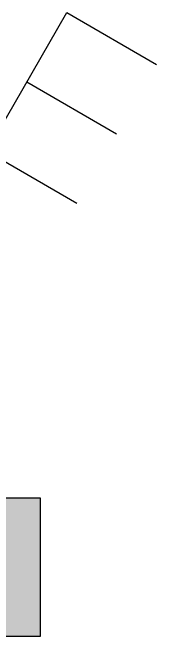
# Model space of a CAD drawing. Header units: millimetres. Extents: x -187347 to 135007, y -6415 to 292048.
# Drawn here: x -53211.1 to -53124.7, y 28009.9 to 28382.7 of the extents above; entities that cross this region are included whole.
import ezdxf
from ezdxf.enums import TextEntityAlignment as Align

# ---------------------------------------------------------------- set-up
doc = ezdxf.new("R2010")
doc.units = ezdxf.units.MM
doc.header["$LTSCALE"] = 100
doc.layers.add('Layout Kromeka Field items', color=1, linetype='Continuous', lineweight=25)
doc.layers.add('Layout Kromeka Utilities', color=1, linetype='Continuous', lineweight=25)
doc.styles.get("Standard").update_dxf_attribs({"font": 'tahoma.ttf'})

# ---------------------------------------------------------------- blocks, each defined once
blk = doc.blocks.new('SWITCH 3P')
at = {"layer": 'Layout Kromeka Utilities', "linetype": 'Continuous', "ltscale": 50}
h = blk.add_hatch(color=255, dxfattribs=at)
edge = h.paths.add_edge_path()
edge.add_arc((250, 400.49), 150, 0, 360)
blk.add_hatch(color=81, dxfattribs=at).paths.add_polyline_path([(0, 200), (500, 200), (500, 0), (0, 0)])
at = {"layer": 'Layout Kromeka Utilities', "color": 4, "linetype": 'Continuous'}
for p, q in [((325, 530.39), (538.67, 900.49)), ((538.67, 900.49), (668.58, 825.49)), ((480.94, 800.49), (610.84, 725.49)), ((423.2, 700.49), (553.11, 625.49))]:
    blk.add_line(p, q, dxfattribs=at)
at = {"layer": 'Layout Kromeka Utilities', "color": 4, "linetype": 'Continuous', "ltscale": 50}
blk.add_lwpolyline([(0, 200), (500, 200), (500, 0), (0, 0)], close=True, dxfattribs=at)
at = {"layer": 'Layout Kromeka Utilities', "color": 4, "linetype": 'Continuous'}
blk.add_circle((250, 400.49), 150, dxfattribs=at)
at = {"layer": 'Layout Kromeka Utilities', "color": 7, "linetype": 'Continuous', "ltscale": 50}
blk.add_attdef('..S.', text='', height=150, dxfattribs=at).set_placement((258.91, 26.37), align=Align.CENTER)

msp = doc.modelspace()

# ---------------------------------------------------------------- block references
at = {"layer": 'Layout Kromeka Field items', "color": 1, "xscale": 0.4139999999999999, "yscale": 0.4139999999999999, "zscale": 0.4139999999999999}
msp.add_blockref('SWITCH 3P', (-53401.54, 28009.86, -7318.18), dxfattribs=at)

doc.saveas('drawing.dxf')
